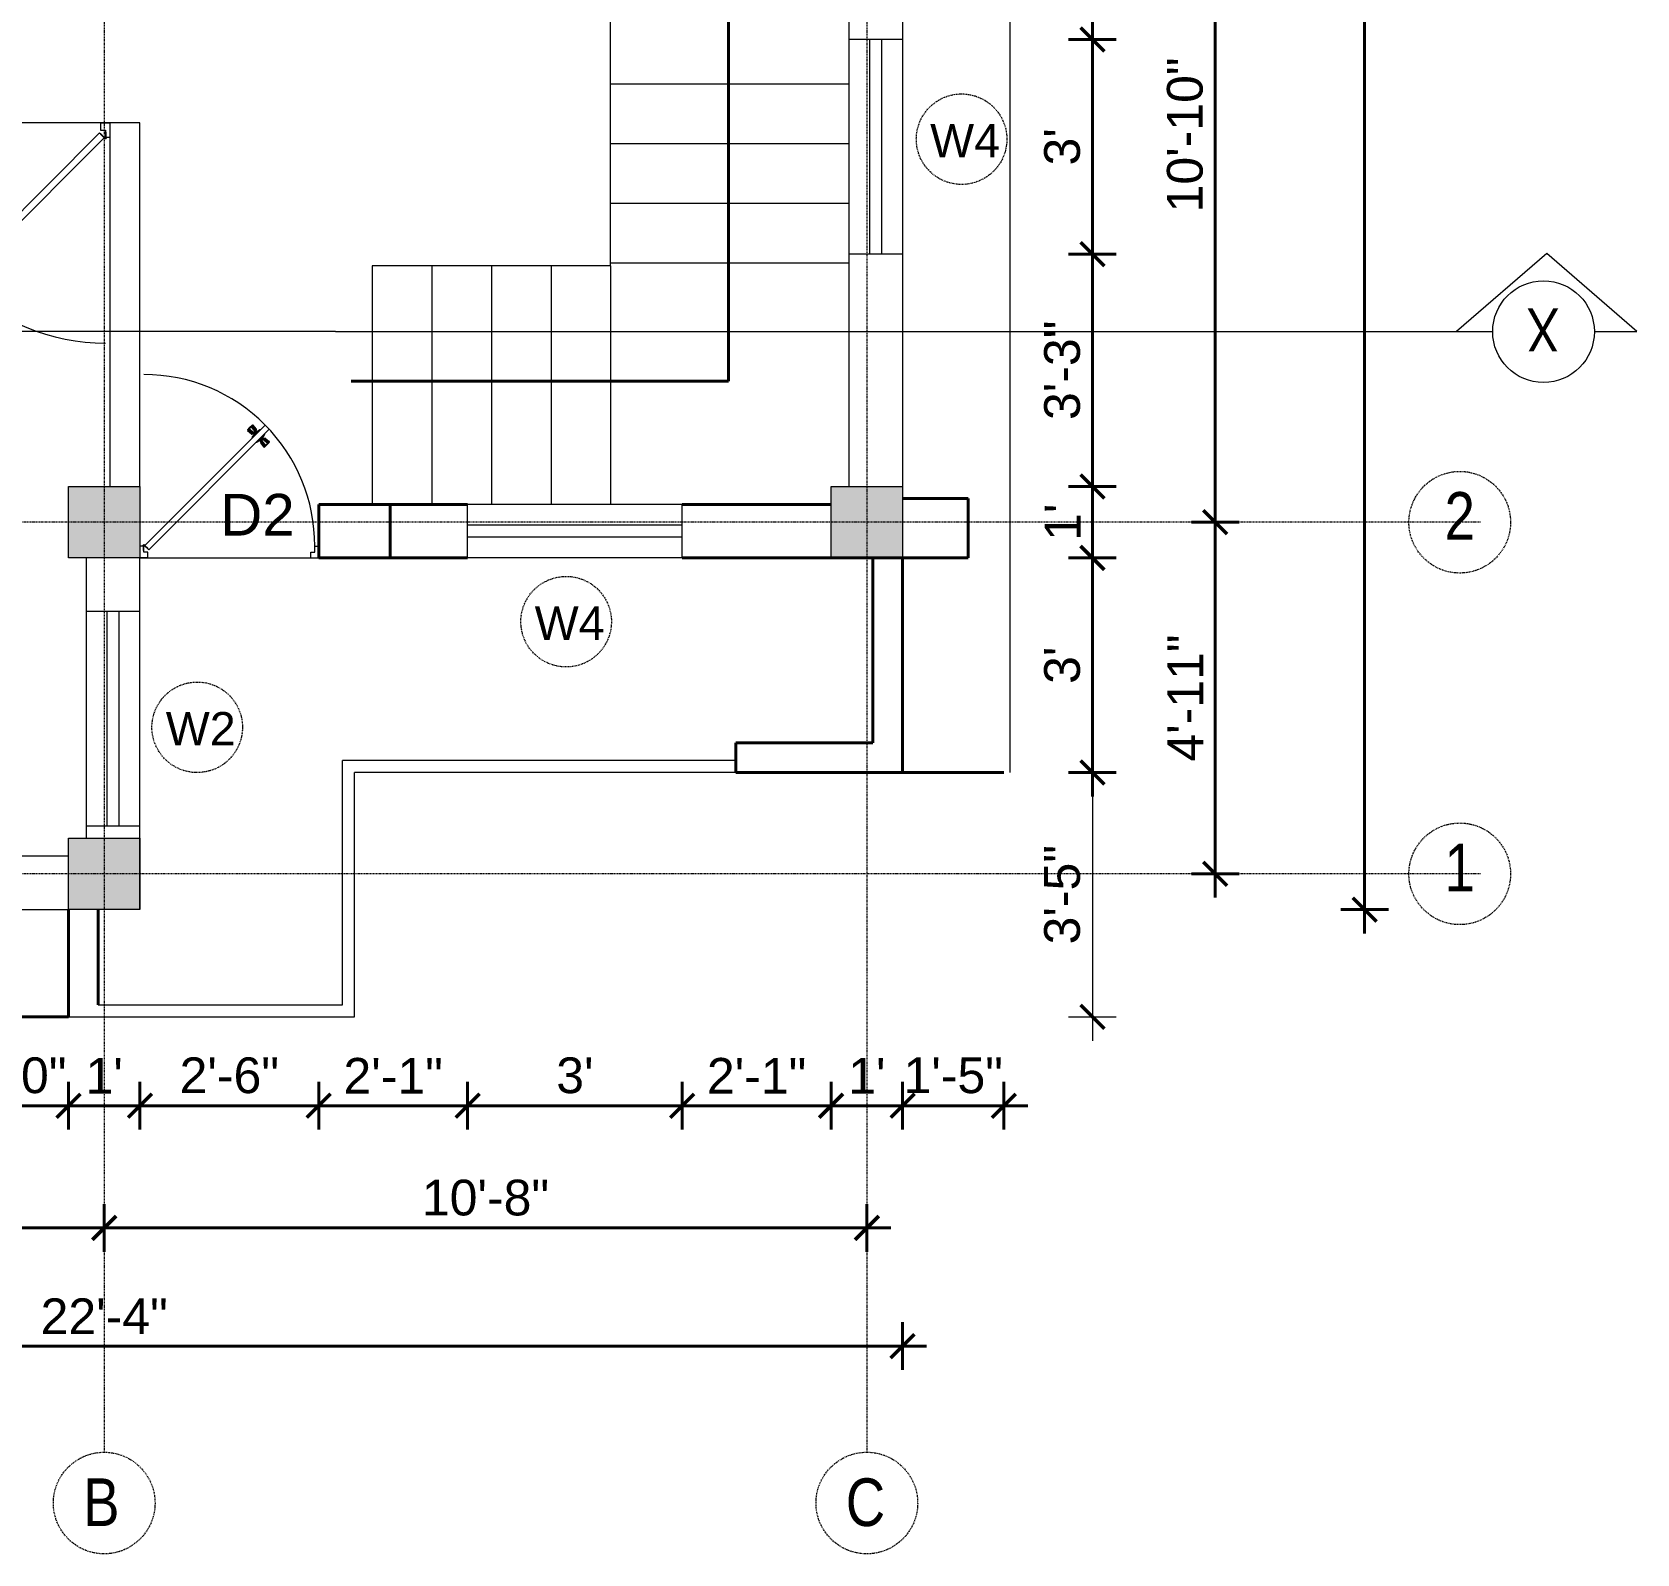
# Model space of a CAD drawing. Header units: inches. Extents: x 160056 to 168773, y -25300 to -22134.
# Drawn here: x 167280.8 to 167550.1, y -23704.1 to -23448.8 of the extents above; entities that cross this region are included whole.
import ezdxf

# ---------------------------------------------------------------- set-up
doc = ezdxf.new("R2010")
doc.units = ezdxf.units.IN
doc.header["$LTSCALE"] = 0.5
doc.header["$MEASUREMENT"] = 0
doc.header["$PDMODE"] = 66
doc.linetypes.add('CENTER', pattern=[2, 1.25, -0.25, 0.25, -0.25])
for name, color, linetype, lineweight in [('Annotate-Lite.w', 177, 'Continuous', 9), ('Annotations-Bold.w', 177, 'Continuous', 13), ('DOOR & WIN', 1, 'Continuous', 25), ('PUERTAS', 7, 'Continuous', 9), ('TEXT', 220, 'Continuous', 9), ('wall', 1, 'Continuous', 40)]:
    doc.layers.add(name, color=color, linetype=linetype, lineweight=lineweight)
doc.styles.add('ARAIL', font='ARIALN.TTF')
doc.styles.add('DIMTEXT', font='arial.ttf', dxfattribs={"height": 6})
doc.styles.add('gaurav', font='arial.ttf')
doc.styles.get("Standard").update_dxf_attribs({"font": 'arial.ttf'})
doc.dimstyles.new('1 by 96', dxfattribs={"dimtxt": 6, "dimasz": 4, "dimexe": 4, "dimexo": 4, "dimgap": 2, "dimtad": 1, "dimdec": 0, "dimzin": 0, "dimdsep": 46, "dimlunit": 4, "dimtxsty": 'Standard', "dimblk": 'ARCHTICK', "dimcen": 0, "dimdle": 4, "dimadec": 0, "dimazin": 0, "dimtfac": 1, "dimtdec": 0, "dimtix": 1, "dimtofl": 0, "dimtmove": 1, "dimatfit": 3, "dimldrblk": 'ARCHTICK', "dimfxl": 4, "dimfxlon": 1, "dimtolj": 1, "dimtzin": 0, "dimlwd": -1, "dimlwe": -1, "dimarcsym": 0})

# ---------------------------------------------------------------- blocks, each defined once
blk = doc.blocks.new('3ft')
at = {"layer": 'PUERTAS', "color": 6}
for p, q in [((1.01, 2.52), (25.23, 26.74)), ((26.05, 25.92), (1.77, 1.64)), ((26.05, 25.92), (25.23, 26.74)), ((0, 2.4), (0, 0)), ((0.72, 2.4), (0, 2.4)), ((1.6, 0), (0, 0)), ((0.72, 1.52), (0.72, 2.44)), ((0.8, 1.52), (0.72, 1.52)), ((0.8, 1.52), (0.8, 2.41)), ((0.8, 1.2), (0.8, 1.52)), ((1.6, 1.2), (0.8, 1.2)), ((1.57, 1.84), (0.94, 2.47)), ((1.63, 1.89), (0.97, 2.55)), ((1.63, 1.89), (1.57, 1.84)), ((1.77, 1.64), (1.57, 1.84)), ((1.6, 0), (1.6, 1.2)), ((34.4, 0), (34.4, 1.2)), ((34.4, 1.2), (35.2, 1.2)), ((34.4, 0), (36, 0)), ((35.2, 1.2), (35.2, 2.4)), ((35.2, 2.4), (36, 2.4)), ((36, 0), (36, 2.4))]:
    blk.add_line(p, q, dxfattribs=at)
at = {"layer": 'PUERTAS', "color": 8}
for p, q in [((22.57, 24.94), (21.65, 25.68)), ((22.63, 24.99), (21.69, 25.75)), ((22.74, 25.1), (21.84, 25.9)), ((22.13, 26.28), (21.98, 26.13)), ((22.88, 25.24), (22.01, 26.06)), ((22.13, 26.28), (22.27, 26.42)), ((22.29, 26.41), (22.27, 26.42)), ((23.16, 25.52), (22.34, 26.39)), ((23.3, 25.66), (22.5, 26.56)), ((23.41, 25.77), (22.65, 26.71)), ((22.69, 24.32), (23.02, 24.83)), ((23.46, 25.83), (22.72, 26.75)), ((22.95, 24.96), (22.84, 25.07)), ((22.98, 24.99), (22.86, 25.1)), ((23.03, 25.04), (22.91, 25.15)), ((22.91, 24.53), (23.1, 24.91)), ((23.11, 25.12), (22.99, 25.23)), ((23.13, 24.76), (23.18, 24.99)), ((23.28, 25.3), (23.17, 25.41)), ((23.36, 25.37), (23.25, 25.49)), ((23.31, 24.94), (23.28, 25.08)), ((23.41, 25.43), (23.3, 25.54)), ((23.46, 25.09), (23.32, 25.13)), ((23.44, 25.45), (23.33, 25.56)), ((23.64, 25.27), (23.41, 25.22)), ((23.87, 25.49), (23.49, 25.3)), ((24.08, 25.71), (23.57, 25.38)), ((24.58, 24.33), (24.52, 24.1)), ((24.8, 24.56), (24.61, 24.18)), ((25.02, 24.77), (24.68, 24.26)), ((23.63, 23.38), (24.14, 23.72)), ((23.84, 23.6), (24.22, 23.79)), ((24.07, 23.82), (24.3, 23.88)), ((24.25, 24), (24.39, 23.97)), ((24.25, 23.26), (24.99, 22.34)), ((24.27, 23.64), (24.38, 23.53)), ((24.3, 23.67), (24.41, 23.56)), ((24.3, 23.32), (25.06, 22.38)), ((24.35, 23.72), (24.46, 23.61)), ((24.4, 24.15), (24.43, 24.01)), ((24.41, 23.43), (25.2, 22.53)), ((24.43, 23.8), (24.54, 23.69)), ((24.55, 23.57), (25.37, 22.7)), ((24.6, 23.97), (24.72, 23.86)), ((24.68, 24.05), (24.79, 23.94)), ((24.73, 24.1), (24.85, 23.99)), ((24.76, 24.13), (24.87, 24.02)), ((24.83, 23.85), (25.7, 23.03)), ((24.97, 23.99), (25.87, 23.2)), ((25.08, 24.1), (26.02, 23.34)), ((25.14, 24.15), (26.06, 23.41)), ((25.58, 22.82), (25.43, 22.67)), ((25.58, 22.82), (25.73, 22.97)), ((25.72, 22.98), (25.73, 22.97)), ((0, 0), (36, 0))]:
    blk.add_line(p, q, dxfattribs=at)
at = {"layer": 'PUERTAS', "color": 1}
for p, q in [((21.67, 25.73), (22.17, 26.23)), ((22.49, 24.95), (21.67, 25.61)), ((21.7, 25.82), (22.14, 26.26)), ((21.73, 25.79), (21.7, 25.82)), ((22.58, 26.7), (22.14, 26.26)), ((22.67, 26.73), (22.17, 26.23)), ((22.61, 26.67), (22.58, 26.7)), ((22.6, 24.96), (23.02, 25.38)), ((22.61, 24.25), (22.92, 24.72)), ((22.7, 25.07), (22.71, 25.06)), ((23.45, 25.91), (22.79, 26.73)), ((22.82, 25.06), (23.08, 25.32)), ((22.94, 24.95), (22.83, 25.07)), ((22.92, 24.72), (22.92, 24.72)), ((22.93, 24.94), (23.19, 25.21)), ((22.93, 24.84), (22.93, 24.83)), ((23.44, 25.81), (23.02, 25.38)), ((23.34, 25.58), (23.08, 25.32)), ((23.46, 25.47), (23.19, 25.21)), ((23.33, 25.7), (23.34, 25.69)), ((23.45, 25.46), (23.33, 25.57)), ((23.57, 25.47), (23.57, 25.47)), ((24.15, 25.79), (23.68, 25.48)), ((23.68, 25.48), (23.68, 25.48)), ((24.27, 25.78), (24.26, 25.79)), ((24.79, 24.38), (24.78, 24.37)), ((24.78, 24.26), (24.78, 24.26)), ((25.1, 24.84), (24.79, 24.38)), ((25.09, 24.96), (25.1, 24.95)), ((22.62, 24.13), (22.61, 24.14)), ((23.44, 23.31), (23.45, 23.3)), ((23.56, 23.3), (24.03, 23.61)), ((24.03, 23.61), (24.03, 23.62)), ((24.14, 23.62), (24.14, 23.62)), ((24.25, 23.62), (24.51, 23.89)), ((24.26, 23.29), (24.69, 23.71)), ((24.26, 23.63), (24.37, 23.52)), ((24.26, 23.18), (24.92, 22.37)), ((24.37, 23.52), (24.63, 23.77)), ((24.37, 23.4), (24.37, 23.4)), ((24.78, 24.15), (24.51, 23.89)), ((24.89, 24.03), (24.63, 23.77)), ((25.11, 24.14), (24.69, 23.71)), ((24.77, 24.14), (24.88, 24.03)), ((25, 24.03), (25, 24.03)), ((25.04, 22.36), (25.54, 22.86)), ((25.1, 22.42), (25.13, 22.39)), ((25.13, 22.39), (25.57, 22.83)), ((25.22, 24.14), (26.03, 23.48)), ((26.04, 23.37), (25.54, 22.86)), ((26.01, 23.27), (25.57, 22.83)), ((25.98, 23.3), (26.01, 23.27))]:
    blk.add_line(p, q, dxfattribs=at)
at = {"layer": 'PUERTAS', "color": 2}
for p, q in [((21.99, 26.11), (21.98, 26.13)), ((25.42, 22.68), (25.43, 22.67))]:
    blk.add_line(p, q, dxfattribs=at)
at = {"layer": 'PUERTAS', "color": 6}
for radius in [0.155, 0.0752]:
    blk.add_circle((0.82, 2.56), radius, dxfattribs=at)
blk.add_arc((0.82, 2.56), 34.38, 359.7285, 90.0333, dxfattribs=at)
at = {"layer": 'PUERTAS', "color": 1}
for centre, start, end in [((22.54, 25.01), 231.0764, 315), ((22.67, 24.2), 135, 225), ((22.73, 26.68), 38.9236, 135), ((22.77, 25.12), 225, 315), ((22.99, 24.89), 135, 219.7428), ((22.87, 24.78), 315, 39.7428), ((23.28, 25.63), 315, 45), ((23.39, 25.86), 315, 38.9236), ((23.51, 25.41), 50.2572, 135), ((23.62, 25.53), 230.2572, 315), ((24.2, 25.73), 45, 135), ((24.84, 24.31), 135, 219.7428), ((24.72, 24.21), 315, 39.7428), ((25.04, 24.89), 315, 45), ((23.51, 23.36), 225, 315), ((24.09, 23.56), 50.2572, 135), ((24.2, 23.68), 230.2572, 315), ((24.32, 23.23), 135, 218.9236), ((24.42, 23.46), 135, 225), ((24.94, 23.98), 45, 135), ((24.98, 22.42), 218.9236, 315), ((25.17, 24.08), 51.0764, 135), ((25.98, 23.42), 315, 51.0764)]:
    blk.add_arc(centre, 0.08, start, end, dxfattribs=at)
blk = doc.blocks.new('*U213')
at = {"color": 3, "xscale": -1}
blk.add_blockref('3ft', (42, 0), dxfattribs=at)
blk = doc.blocks.new('2ft6in')
at = {"layer": 'PUERTAS', "color": 2}
for p, q in [((0.84, 2.1), (21.02, 22.28)), ((21.71, 21.6), (1.47, 1.37)), ((18.33, 21.76), (18.31, 21.77)), ((21.71, 21.6), (21.02, 22.28)), ((21.18, 18.9), (21.2, 18.89)), ((0, 2), (0, 0)), ((0.6, 2), (0, 2)), ((1.33, 0), (0, 0)), ((0.6, 1.26), (0.6, 2.04)), ((0.67, 1.26), (0.6, 1.26)), ((0.67, 1.26), (0.67, 2.01)), ((0.67, 1), (0.67, 1.26)), ((1.33, 1), (0.67, 1)), ((1.31, 1.53), (0.79, 2.06)), ((1.36, 1.58), (0.81, 2.12)), ((1.36, 1.58), (1.31, 1.53)), ((1.47, 1.37), (1.31, 1.53)), ((1.33, 0), (1.33, 1)), ((28.67, 0), (28.67, 1)), ((28.67, 1), (29.33, 1)), ((28.67, 0), (30, 0)), ((29.33, 1), (29.33, 2)), ((29.33, 2), (30, 2)), ((30, 0), (30, 2))]:
    blk.add_line(p, q, dxfattribs=at)
at = {"layer": 'PUERTAS', "color": 1}
for p, q in [((18.06, 21.44), (18.48, 21.86)), ((18.08, 21.51), (18.45, 21.88)), ((18.82, 22.25), (18.45, 21.88)), ((18.9, 22.28), (18.48, 21.86)), ((18.84, 22.23), (18.82, 22.25)), ((19.54, 21.59), (18.99, 22.27)), ((18.74, 20.79), (18.06, 21.34)), ((18.11, 21.49), (18.08, 21.51)), ((18.83, 20.8), (19.18, 21.15)), ((18.84, 20.21), (19.1, 20.6)), ((18.85, 20.11), (18.84, 20.12)), ((18.92, 20.89), (18.93, 20.88)), ((19.02, 20.88), (19.24, 21.1)), ((19.12, 20.8), (19.03, 20.89)), ((19.1, 20.7), (19.11, 20.69)), ((19.1, 20.6), (19.1, 20.6)), ((19.11, 20.79), (19.33, 21.01)), ((19.54, 21.5), (19.18, 21.15)), ((19.45, 21.31), (19.24, 21.1)), ((19.55, 21.22), (19.33, 21.01)), ((19.45, 21.41), (19.45, 21.41)), ((19.54, 21.22), (19.45, 21.31)), ((19.53, 19.43), (19.54, 19.42)), ((19.64, 21.23), (19.64, 21.23)), ((19.64, 19.42), (20.02, 19.67)), ((19.74, 21.24), (19.73, 21.23)), ((20.12, 21.49), (19.74, 21.24)), ((20.02, 19.67), (20.03, 19.68)), ((20.12, 19.68), (20.12, 19.68)), ((20.21, 19.69), (20.43, 19.9)), ((20.22, 21.48), (20.22, 21.49)), ((20.22, 19.41), (20.57, 19.76)), ((20.22, 19.69), (20.31, 19.6)), ((20.22, 19.32), (20.76, 18.64)), ((20.31, 19.6), (20.52, 19.81)), ((20.31, 19.5), (20.31, 19.5)), ((20.65, 20.12), (20.43, 19.9)), ((20.74, 20.03), (20.52, 19.81)), ((20.93, 20.11), (20.57, 19.76)), ((20.64, 20.11), (20.73, 20.02)), ((20.66, 20.31), (20.65, 20.31)), ((20.65, 20.21), (20.65, 20.22)), ((20.91, 20.7), (20.66, 20.31)), ((20.84, 20.02), (20.83, 20.03)), ((20.86, 18.63), (21.28, 19.05)), ((20.91, 20.8), (20.91, 20.79)), ((20.94, 18.66), (21.31, 19.03)), ((21.02, 20.12), (21.7, 19.57)), ((21.7, 19.47), (21.28, 19.05)), ((21.67, 19.4), (21.31, 19.03)), ((21.65, 19.42), (21.67, 19.4)), ((20.91, 18.68), (20.94, 18.66))]:
    blk.add_line(p, q, dxfattribs=at)
at = {"layer": 'PUERTAS', "color": 8}
for p, q in [((18.95, 20.92), (18.2, 21.58)), ((18.44, 21.9), (18.31, 21.77)), ((19.07, 21.03), (18.34, 21.72)), ((18.44, 21.9), (18.56, 22.02)), ((18.58, 22.01), (18.56, 22.02)), ((19.3, 21.26), (18.61, 22)), ((19.42, 21.38), (18.75, 22.14)), ((19.51, 21.48), (18.88, 22.26)), ((19.55, 21.53), (18.93, 22.3)), ((18.81, 20.78), (18.04, 21.4)), ((18.86, 20.83), (18.08, 21.46)), ((18.91, 20.27), (19.19, 20.69)), ((19.13, 20.8), (19.03, 20.9)), ((19.15, 20.82), (19.05, 20.92)), ((19.09, 20.44), (19.25, 20.76)), ((19.19, 20.87), (19.1, 20.96)), ((19.25, 20.93), (19.16, 21.02)), ((19.28, 20.63), (19.32, 20.83)), ((19.4, 21.08), (19.31, 21.17)), ((19.47, 21.15), (19.38, 21.24)), ((19.43, 20.78), (19.4, 20.9)), ((19.51, 21.19), (19.42, 21.28)), ((19.55, 20.91), (19.43, 20.94)), ((19.53, 21.21), (19.44, 21.3)), ((19.7, 21.06), (19.51, 21.01)), ((19.89, 21.24), (19.58, 21.08)), ((20.07, 21.42), (19.64, 21.15)), ((19.69, 19.49), (20.12, 19.76)), ((19.87, 19.67), (20.18, 19.83)), ((20.06, 19.85), (20.25, 19.9)), ((20.21, 20), (20.33, 19.97)), ((20.21, 19.38), (20.83, 18.61)), ((20.23, 19.7), (20.32, 19.61)), ((20.25, 19.72), (20.34, 19.63)), ((20.25, 19.43), (20.88, 18.65)), ((20.29, 19.76), (20.38, 19.67)), ((20.33, 20.13), (20.36, 20.01)), ((20.34, 19.53), (21, 18.77)), ((20.36, 19.83), (20.45, 19.74)), ((20.48, 20.28), (20.44, 20.08)), ((20.46, 19.64), (21.14, 18.91)), ((20.5, 19.98), (20.6, 19.89)), ((20.67, 20.47), (20.51, 20.15)), ((20.85, 20.64), (20.57, 20.22)), ((20.57, 20.04), (20.66, 19.95)), ((20.61, 20.09), (20.7, 19.99)), ((20.63, 20.11), (20.72, 20.01)), ((20.69, 19.87), (21.42, 19.19)), ((20.81, 19.99), (21.56, 19.33)), ((20.9, 20.08), (21.68, 19.45)), ((20.95, 20.13), (21.72, 19.51)), ((21.32, 19.01), (21.2, 18.89)), ((21.32, 19.01), (21.44, 19.14)), ((21.43, 19.15), (21.44, 19.14)), ((0, 0), (30, 0))]:
    blk.add_line(p, q, dxfattribs=at)
at = {"layer": 'PUERTAS', "color": 2}
for radius in [0.129, 0.0627]:
    blk.add_circle((0.68, 2.14), radius, dxfattribs=at)
at = {"layer": 'PUERTAS', "color": 8}
blk.add_arc((0.68, 2.14), 28.65, 359.7285, 90.0333, dxfattribs=at)
at = {"layer": 'PUERTAS', "color": 1}
for centre, start, end in [((18.94, 22.23), 38.9236, 135), ((19.49, 21.55), 315, 38.9236), ((18.78, 20.84), 231.0764, 315), ((18.89, 20.16), 135, 225), ((18.97, 20.93), 225, 315), ((19.16, 20.74), 135, 219.7428), ((19.06, 20.65), 315, 39.7428), ((19.4, 21.36), 315, 45), ((19.59, 19.47), 225, 315), ((19.6, 21.18), 50.2572, 135), ((19.68, 21.28), 230.2572, 315), ((20.07, 19.63), 50.2572, 135), ((20.17, 21.44), 45, 135), ((20.16, 19.73), 230.2572, 315), ((20.27, 19.36), 135, 218.9236), ((20.35, 19.55), 135, 225), ((20.7, 20.26), 135, 219.7428), ((20.6, 20.17), 315, 39.7428), ((20.78, 19.98), 45, 135), ((20.87, 20.75), 315, 45), ((20.98, 20.07), 51.0764, 135), ((21.65, 19.52), 315, 51.0764), ((20.82, 18.68), 218.9236, 315)]:
    blk.add_arc(centre, 0.0667, start, end, dxfattribs=at)
blk = doc.blocks.new('*U216')
at = {"color": 3}
blk.add_blockref('2ft6in', (0, 0), dxfattribs=at)
blk = doc.blocks.new('_ArchTick')
at = {"color": 0, "linetype": 'ByBlock', "const_width": 0.15}
blk.add_lwpolyline([(-0.5, -0.5), (0.5, 0.5)], dxfattribs=at)
blk = doc.blocks.new('*D1653')
at = {"layer": 'Defpoints', "color": 0, "transparency": 16777216}
for p in [(167426.87, -23525.02), (167426.87, -23537.02), (167458.74, -23537.02)]:
    blk.add_point(p, dxfattribs=at)
at = {"layer": 'wall', "color": 0, "transparency": 16777216}
for p, q in [((167458.74, -23521.02), (167458.74, -23541.02)), ((167454.74, -23525.02), (167462.74, -23525.02)), ((167454.74, -23537.02), (167462.74, -23537.02))]:
    blk.add_line(p, q, dxfattribs=at)
at = {"layer": 'wall', "color": 0, "transparency": 16777216, "xscale": 4, "yscale": 4, "zscale": 4}
for p, rotation in [((167458.74, -23525.02), 90), ((167458.74, -23537.02), 270)]:
    blk.add_blockref('_ArchTick', p, dxfattribs=dict(at, rotation=rotation))
at = {"layer": 'wall', "color": 0, "transparency": 16777216, "insert": (167453.73, -23531.02), "char_height": 6, "attachment_point": 5, "rotation": 90}
blk.add_mtext("\\A1;1'", dxfattribs=at)
blk = doc.blocks.new('*D1655')
at = {"layer": 'Defpoints', "color": 0, "transparency": 16777216}
for p in [(167426.87, -23401.02), (167426.87, -23531.02), (167479.34, -23531.02)]:
    blk.add_point(p, dxfattribs=at)
at = {"layer": 'wall', "color": 0, "transparency": 16777216}
for p, q in [((167479.34, -23397.02), (167479.34, -23535.02)), ((167475.34, -23401.02), (167483.34, -23401.02)), ((167475.34, -23531.02), (167483.34, -23531.02))]:
    blk.add_line(p, q, dxfattribs=at)
at = {"layer": 'wall', "color": 0, "transparency": 16777216, "xscale": 4, "yscale": 4, "zscale": 4}
for p, rotation in [((167479.34, -23401.02), 90), ((167479.34, -23531.02), 270)]:
    blk.add_blockref('_ArchTick', p, dxfattribs=dict(at, rotation=rotation))
at = {"layer": 'wall', "color": 0, "transparency": 16777216, "insert": (167474.27, -23466.02), "char_height": 6, "attachment_point": 5, "rotation": 90}
blk.add_mtext('\\A1;10\'-10"', dxfattribs=at)
blk = doc.blocks.new('*D1656')
at = {"layer": 'Defpoints', "color": 0, "transparency": 16777216}
for p in [(167426.87, -23531.02), (167298.87, -23590.02), (167479.34, -23590.02)]:
    blk.add_point(p, dxfattribs=at)
at = {"layer": 'wall', "color": 0, "transparency": 16777216}
for p, q in [((167479.34, -23527.02), (167479.34, -23594.02)), ((167475.34, -23531.02), (167483.34, -23531.02)), ((167475.34, -23590.02), (167483.34, -23590.02))]:
    blk.add_line(p, q, dxfattribs=at)
at = {"layer": 'wall', "color": 0, "transparency": 16777216, "xscale": 4, "yscale": 4, "zscale": 4}
for p, rotation in [((167479.34, -23531.02), 90), ((167479.34, -23590.02), 270)]:
    blk.add_blockref('_ArchTick', p, dxfattribs=dict(at, rotation=rotation))
at = {"layer": 'wall', "color": 0, "transparency": 16777216, "insert": (167474.32, -23560.52), "char_height": 6, "attachment_point": 5, "rotation": 90}
blk.add_mtext('\\A1;4\'-11"', dxfattribs=at)
blk = doc.blocks.new('*D1657')
at = {"layer": 'Defpoints', "color": 0, "transparency": 16777216}
for p in [(167298.87, -23249.02), (167504.42, -23249.02), (167298.87, -23596.02)]:
    blk.add_point(p, dxfattribs=at)
at = {"layer": 'wall', "color": 0, "transparency": 16777216}
for p, q in [((167504.42, -23600.02), (167504.42, -23245.02)), ((167500.42, -23249.02), (167508.42, -23249.02)), ((167500.42, -23596.02), (167508.42, -23596.02))]:
    blk.add_line(p, q, dxfattribs=at)
at = {"layer": 'wall', "color": 0, "transparency": 16777216, "xscale": 4, "yscale": 4, "zscale": 4}
for p, rotation in [((167504.42, -23249.02), 90), ((167504.42, -23596.02), 270)]:
    blk.add_blockref('_ArchTick', p, dxfattribs=dict(at, rotation=rotation))
at = {"layer": 'wall', "color": 0, "transparency": 16777216, "insert": (167499.36, -23422.52), "char_height": 6, "attachment_point": 5, "rotation": 90}
blk.add_mtext('\\A1;28\'-11"', dxfattribs=at)
blk = doc.blocks.new('*D1658')
at = {"layer": 'Defpoints', "color": 0, "transparency": 16777216}
for p in [(167164.87, -23596.02), (167292.87, -23596.02), (167292.87, -23649.45)]:
    blk.add_point(p, dxfattribs=at)
at = {"layer": 'wall', "color": 0, "transparency": 16777216}
for p, q in [((167164.87, -23645.45), (167164.87, -23653.45)), ((167292.87, -23645.45), (167292.87, -23653.45)), ((167160.87, -23649.45), (167296.87, -23649.45))]:
    blk.add_line(p, q, dxfattribs=at)
at = {"layer": 'wall', "color": 0, "transparency": 16777216, "xscale": 4, "yscale": 4, "zscale": 4, "rotation": 180}
blk.add_blockref('_ArchTick', (167164.87, -23649.45), dxfattribs=at)
at = {"layer": 'wall', "color": 0, "transparency": 16777216, "xscale": 4, "yscale": 4, "zscale": 4}
blk.add_blockref('_ArchTick', (167292.87, -23649.45), dxfattribs=at)
at = {"layer": 'wall', "color": 0, "transparency": 16777216, "insert": (167228.87, -23644.39), "char_height": 6, "attachment_point": 5}
blk.add_mtext('\\A1;10\'-8"', dxfattribs=at)
blk = doc.blocks.new('*D1659')
at = {"layer": 'Defpoints', "color": 0, "transparency": 16777216}
for p in [(167420.87, -23537.02), (167292.87, -23596.02), (167420.87, -23649.45)]:
    blk.add_point(p, dxfattribs=at)
at = {"layer": 'wall', "color": 0, "transparency": 16777216}
for p, q in [((167292.87, -23645.45), (167292.87, -23653.45)), ((167420.87, -23645.45), (167420.87, -23653.45)), ((167288.87, -23649.45), (167424.87, -23649.45))]:
    blk.add_line(p, q, dxfattribs=at)
at = {"layer": 'wall', "color": 0, "transparency": 16777216, "xscale": 4, "yscale": 4, "zscale": 4, "rotation": 180}
blk.add_blockref('_ArchTick', (167292.87, -23649.45), dxfattribs=at)
at = {"layer": 'wall', "color": 0, "transparency": 16777216, "xscale": 4, "yscale": 4, "zscale": 4}
blk.add_blockref('_ArchTick', (167420.87, -23649.45), dxfattribs=at)
at = {"layer": 'wall', "color": 0, "transparency": 16777216, "insert": (167356.87, -23644.39), "char_height": 6, "attachment_point": 5}
blk.add_mtext('\\A1;10\'-8"', dxfattribs=at)
blk = doc.blocks.new('*D1660')
at = {"layer": 'Defpoints', "color": 0, "transparency": 16777216}
for p in [(167426.87, -23537.02), (167158.87, -23596.02), (167426.87, -23669.28)]:
    blk.add_point(p, dxfattribs=at)
at = {"layer": 'wall', "color": 0, "transparency": 16777216}
for p, q in [((167158.87, -23665.28), (167158.87, -23673.28)), ((167426.87, -23665.28), (167426.87, -23673.28)), ((167154.87, -23669.28), (167430.87, -23669.28))]:
    blk.add_line(p, q, dxfattribs=at)
at = {"layer": 'wall', "color": 0, "transparency": 16777216, "xscale": 4, "yscale": 4, "zscale": 4, "rotation": 180}
blk.add_blockref('_ArchTick', (167158.87, -23669.28), dxfattribs=at)
at = {"layer": 'wall', "color": 0, "transparency": 16777216, "xscale": 4, "yscale": 4, "zscale": 4}
blk.add_blockref('_ArchTick', (167426.87, -23669.28), dxfattribs=at)
at = {"layer": 'wall', "color": 0, "transparency": 16777216, "insert": (167292.87, -23664.27), "char_height": 6, "attachment_point": 5}
blk.add_mtext('\\A1;22\'-4"', dxfattribs=at)
blk = doc.blocks.new('*D1747')
at = {"layer": 'Defpoints', "color": 0, "transparency": 16777216}
for p in [(167426.87, -23537.02), (167443.87, -23573.02), (167458.74, -23573.02)]:
    blk.add_point(p, dxfattribs=at)
at = {"layer": 'wall', "color": 0, "transparency": 16777216}
for p, q in [((167458.74, -23533.02), (167458.74, -23577.02)), ((167454.74, -23537.02), (167462.74, -23537.02)), ((167454.74, -23573.02), (167462.74, -23573.02))]:
    blk.add_line(p, q, dxfattribs=at)
at = {"layer": 'wall', "color": 0, "transparency": 16777216, "xscale": 4, "yscale": 4, "zscale": 4}
for p, rotation in [((167458.74, -23537.02), 90), ((167458.74, -23573.02), 270)]:
    blk.add_blockref('_ArchTick', p, dxfattribs=dict(at, rotation=rotation))
at = {"layer": 'wall', "color": 0, "transparency": 16777216, "insert": (167453.67, -23555.02), "char_height": 6, "attachment_point": 5, "rotation": 90}
blk.add_mtext("\\A1;3'", dxfattribs=at)
blk = doc.blocks.new('*D1748')
at = {"layer": 'Annotate-Lite.w', "color": 0, "transparency": 16777216}
for p, q in [((167458.74, -23569.02), (167458.74, -23618.02)), ((167454.74, -23573.02), (167462.74, -23573.02)), ((167454.74, -23614.02), (167462.74, -23614.02))]:
    blk.add_line(p, q, dxfattribs=at)
at = {"layer": 'Defpoints', "color": 0, "transparency": 16777216}
for p in [(167443.87, -23573.02), (167334.87, -23614.02), (167458.74, -23614.02)]:
    blk.add_point(p, dxfattribs=at)
at = {"layer": 'Annotate-Lite.w', "color": 0, "transparency": 16777216, "xscale": 4, "yscale": 4, "zscale": 4}
for p, rotation in [((167458.74, -23573.02), 90), ((167458.74, -23614.02), 270)]:
    blk.add_blockref('_ArchTick', p, dxfattribs=dict(at, rotation=rotation))
at = {"layer": 'Annotate-Lite.w', "color": 0, "transparency": 16777216, "insert": (167453.67, -23593.52), "char_height": 6, "attachment_point": 5, "rotation": 90}
blk.add_mtext('\\A1;3\'-5"', dxfattribs=at)
blk = doc.blocks.new('*D1749')
at = {"layer": 'Defpoints', "color": 0, "transparency": 16777216}
for p in [(167426.87, -23573.02), (167443.87, -23573.02), (167443.87, -23628.94)]:
    blk.add_point(p, dxfattribs=at)
at = {"layer": 'wall', "color": 0, "transparency": 16777216}
for p, q in [((167426.87, -23624.94), (167426.87, -23632.94)), ((167443.87, -23624.94), (167443.87, -23632.94)), ((167422.87, -23628.94), (167447.87, -23628.94))]:
    blk.add_line(p, q, dxfattribs=at)
at = {"layer": 'wall', "color": 0, "transparency": 16777216, "xscale": 4, "yscale": 4, "zscale": 4, "rotation": 180}
blk.add_blockref('_ArchTick', (167426.87, -23628.94), dxfattribs=at)
at = {"layer": 'wall', "color": 0, "transparency": 16777216, "xscale": 4, "yscale": 4, "zscale": 4}
blk.add_blockref('_ArchTick', (167443.87, -23628.94), dxfattribs=at)
at = {"layer": 'wall', "color": 0, "transparency": 16777216, "insert": (167435.37, -23623.87), "char_height": 6, "attachment_point": 5}
blk.add_mtext('\\A1;1\'-5"', dxfattribs=at)
blk = doc.blocks.new('*D1832')
at = {"layer": 'Defpoints', "color": 0, "transparency": 16777216}
for p in [(167426.87, -23486.02), (167458.74, -23486.02), (167426.87, -23525.02)]:
    blk.add_point(p, dxfattribs=at)
at = {"layer": 'wall', "color": 0, "transparency": 16777216}
for p, q in [((167458.74, -23529.02), (167458.74, -23482.02)), ((167454.74, -23486.02), (167462.74, -23486.02)), ((167454.74, -23525.02), (167462.74, -23525.02))]:
    blk.add_line(p, q, dxfattribs=at)
at = {"layer": 'wall', "color": 0, "transparency": 16777216, "xscale": 4, "yscale": 4, "zscale": 4}
for p, rotation in [((167458.74, -23486.02), 90), ((167458.74, -23525.02), 270)]:
    blk.add_blockref('_ArchTick', p, dxfattribs=dict(at, rotation=rotation))
at = {"layer": 'wall', "color": 0, "transparency": 16777216, "insert": (167453.67, -23505.52), "char_height": 6, "attachment_point": 5, "rotation": 90}
blk.add_mtext('\\A1;3\'-3"', dxfattribs=at)
blk = doc.blocks.new('*D1833')
at = {"layer": 'Defpoints', "color": 0, "transparency": 16777216}
for p in [(167426.87, -23450.02), (167458.74, -23450.02), (167426.87, -23486.02)]:
    blk.add_point(p, dxfattribs=at)
at = {"layer": 'wall', "color": 0, "transparency": 16777216}
for p, q in [((167458.74, -23490.02), (167458.74, -23446.02)), ((167454.74, -23450.02), (167462.74, -23450.02)), ((167454.74, -23486.02), (167462.74, -23486.02))]:
    blk.add_line(p, q, dxfattribs=at)
at = {"layer": 'wall', "color": 0, "transparency": 16777216, "xscale": 4, "yscale": 4, "zscale": 4}
for p, rotation in [((167458.74, -23450.02), 90), ((167458.74, -23486.02), 270)]:
    blk.add_blockref('_ArchTick', p, dxfattribs=dict(at, rotation=rotation))
at = {"layer": 'wall', "color": 0, "transparency": 16777216, "insert": (167453.67, -23468.02), "char_height": 6, "attachment_point": 5, "rotation": 90}
blk.add_mtext("\\A1;3'", dxfattribs=at)
blk = doc.blocks.new('*D1834')
at = {"layer": 'Defpoints', "color": 0, "transparency": 16777216}
for p in [(167426.87, -23407.02), (167458.74, -23407.02), (167426.87, -23450.02)]:
    blk.add_point(p, dxfattribs=at)
at = {"layer": 'wall', "color": 0, "transparency": 16777216}
for p, q in [((167458.74, -23454.02), (167458.74, -23403.02)), ((167454.74, -23407.02), (167462.74, -23407.02)), ((167454.74, -23450.02), (167462.74, -23450.02))]:
    blk.add_line(p, q, dxfattribs=at)
at = {"layer": 'wall', "color": 0, "transparency": 16777216, "xscale": 4, "yscale": 4, "zscale": 4}
for p, rotation in [((167458.74, -23407.02), 90), ((167458.74, -23450.02), 270)]:
    blk.add_blockref('_ArchTick', p, dxfattribs=dict(at, rotation=rotation))
at = {"layer": 'wall', "color": 0, "transparency": 16777216, "insert": (167453.67, -23428.52), "char_height": 6, "attachment_point": 5, "rotation": 90}
blk.add_mtext('\\A1;3\'-7"', dxfattribs=at)
blk = doc.blocks.new('*D1835')
at = {"layer": 'Defpoints', "color": 0, "transparency": 16777216}
for p in [(167414.87, -23537.02), (167426.87, -23573.02), (167414.87, -23628.94)]:
    blk.add_point(p, dxfattribs=at)
at = {"layer": 'wall', "color": 0, "transparency": 16777216}
for p, q in [((167414.87, -23624.94), (167414.87, -23632.94)), ((167426.87, -23624.94), (167426.87, -23632.94)), ((167430.87, -23628.94), (167410.87, -23628.94))]:
    blk.add_line(p, q, dxfattribs=at)
at = {"layer": 'wall', "color": 0, "transparency": 16777216, "xscale": 4, "yscale": 4, "zscale": 4, "rotation": 180}
blk.add_blockref('_ArchTick', (167414.87, -23628.94), dxfattribs=at)
at = {"layer": 'wall', "color": 0, "transparency": 16777216, "xscale": 4, "yscale": 4, "zscale": 4}
blk.add_blockref('_ArchTick', (167426.87, -23628.94), dxfattribs=at)
at = {"layer": 'wall', "color": 0, "transparency": 16777216, "insert": (167420.87, -23623.92), "char_height": 6, "attachment_point": 5}
blk.add_mtext("\\A1;1'", dxfattribs=at)
blk = doc.blocks.new('*D1836')
at = {"layer": 'Defpoints', "color": 0, "transparency": 16777216}
for p in [(167389.87, -23537.02), (167414.87, -23537.02), (167389.87, -23628.94)]:
    blk.add_point(p, dxfattribs=at)
at = {"layer": 'wall', "color": 0, "transparency": 16777216}
for p, q in [((167389.87, -23624.94), (167389.87, -23632.94)), ((167414.87, -23624.94), (167414.87, -23632.94)), ((167418.87, -23628.94), (167385.87, -23628.94))]:
    blk.add_line(p, q, dxfattribs=at)
at = {"layer": 'wall', "color": 0, "transparency": 16777216, "xscale": 4, "yscale": 4, "zscale": 4, "rotation": 180}
blk.add_blockref('_ArchTick', (167389.87, -23628.94), dxfattribs=at)
at = {"layer": 'wall', "color": 0, "transparency": 16777216, "xscale": 4, "yscale": 4, "zscale": 4}
blk.add_blockref('_ArchTick', (167414.87, -23628.94), dxfattribs=at)
at = {"layer": 'wall', "color": 0, "transparency": 16777216, "insert": (167402.37, -23623.92), "char_height": 6, "attachment_point": 5}
blk.add_mtext('\\A1;2\'-1"', dxfattribs=at)
blk = doc.blocks.new('*D1837')
at = {"layer": 'Defpoints', "color": 0, "transparency": 16777216}
for p in [(167353.87, -23537.02), (167389.87, -23537.02), (167353.87, -23628.94)]:
    blk.add_point(p, dxfattribs=at)
at = {"layer": 'wall', "color": 0, "transparency": 16777216}
for p, q in [((167353.87, -23624.94), (167353.87, -23632.94)), ((167389.87, -23624.94), (167389.87, -23632.94)), ((167393.87, -23628.94), (167349.87, -23628.94))]:
    blk.add_line(p, q, dxfattribs=at)
at = {"layer": 'wall', "color": 0, "transparency": 16777216, "xscale": 4, "yscale": 4, "zscale": 4, "rotation": 180}
blk.add_blockref('_ArchTick', (167353.87, -23628.94), dxfattribs=at)
at = {"layer": 'wall', "color": 0, "transparency": 16777216, "xscale": 4, "yscale": 4, "zscale": 4}
blk.add_blockref('_ArchTick', (167389.87, -23628.94), dxfattribs=at)
at = {"layer": 'wall', "color": 0, "transparency": 16777216, "insert": (167371.87, -23623.87), "char_height": 6, "attachment_point": 5}
blk.add_mtext("\\A1;3'", dxfattribs=at)
blk = doc.blocks.new('*D1838')
at = {"layer": 'Defpoints', "color": 0, "transparency": 16777216}
for p in [(167328.87, -23537.02), (167353.87, -23537.02), (167328.87, -23628.94)]:
    blk.add_point(p, dxfattribs=at)
at = {"layer": 'wall', "color": 0, "transparency": 16777216}
for p, q in [((167328.87, -23624.94), (167328.87, -23632.94)), ((167353.87, -23624.94), (167353.87, -23632.94)), ((167357.87, -23628.94), (167324.87, -23628.94))]:
    blk.add_line(p, q, dxfattribs=at)
at = {"layer": 'wall', "color": 0, "transparency": 16777216, "xscale": 4, "yscale": 4, "zscale": 4, "rotation": 180}
blk.add_blockref('_ArchTick', (167328.87, -23628.94), dxfattribs=at)
at = {"layer": 'wall', "color": 0, "transparency": 16777216, "xscale": 4, "yscale": 4, "zscale": 4}
blk.add_blockref('_ArchTick', (167353.87, -23628.94), dxfattribs=at)
at = {"layer": 'wall', "color": 0, "transparency": 16777216, "insert": (167341.37, -23623.92), "char_height": 6, "attachment_point": 5}
blk.add_mtext('\\A1;2\'-1"', dxfattribs=at)
blk = doc.blocks.new('*D1839')
at = {"layer": 'Defpoints', "color": 0, "transparency": 16777216}
for p in [(167328.87, -23537.02), (167298.87, -23596.02), (167298.87, -23628.94)]:
    blk.add_point(p, dxfattribs=at)
at = {"layer": 'wall', "color": 0, "transparency": 16777216}
for p, q in [((167298.87, -23624.94), (167298.87, -23632.94)), ((167328.87, -23624.94), (167328.87, -23632.94)), ((167332.87, -23628.94), (167294.87, -23628.94))]:
    blk.add_line(p, q, dxfattribs=at)
at = {"layer": 'wall', "color": 0, "transparency": 16777216, "xscale": 4, "yscale": 4, "zscale": 4, "rotation": 180}
blk.add_blockref('_ArchTick', (167298.87, -23628.94), dxfattribs=at)
at = {"layer": 'wall', "color": 0, "transparency": 16777216, "xscale": 4, "yscale": 4, "zscale": 4}
blk.add_blockref('_ArchTick', (167328.87, -23628.94), dxfattribs=at)
at = {"layer": 'wall', "color": 0, "transparency": 16777216, "insert": (167313.87, -23623.87), "char_height": 6, "attachment_point": 5}
blk.add_mtext('\\A1;2\'-6"', dxfattribs=at)
blk = doc.blocks.new('*D1840')
at = {"layer": 'Defpoints', "color": 0, "transparency": 16777216}
for p in [(167286.87, -23596.02), (167298.87, -23596.02), (167286.87, -23628.94)]:
    blk.add_point(p, dxfattribs=at)
at = {"layer": 'wall', "color": 0, "transparency": 16777216}
for p, q in [((167286.87, -23624.94), (167286.87, -23632.94)), ((167298.87, -23624.94), (167298.87, -23632.94)), ((167302.87, -23628.94), (167282.87, -23628.94))]:
    blk.add_line(p, q, dxfattribs=at)
at = {"layer": 'wall', "color": 0, "transparency": 16777216, "xscale": 4, "yscale": 4, "zscale": 4, "rotation": 180}
blk.add_blockref('_ArchTick', (167286.87, -23628.94), dxfattribs=at)
at = {"layer": 'wall', "color": 0, "transparency": 16777216, "xscale": 4, "yscale": 4, "zscale": 4}
blk.add_blockref('_ArchTick', (167298.87, -23628.94), dxfattribs=at)
at = {"layer": 'wall', "color": 0, "transparency": 16777216, "insert": (167292.87, -23623.92), "char_height": 6, "attachment_point": 5}
blk.add_mtext("\\A1;1'", dxfattribs=at)
blk = doc.blocks.new('*D1841')
at = {"layer": 'Defpoints', "color": 0, "transparency": 16777216}
for p in [(167264.87, -23596.02), (167286.87, -23596.02), (167264.87, -23628.94)]:
    blk.add_point(p, dxfattribs=at)
at = {"layer": 'wall', "color": 0, "transparency": 16777216}
for p, q in [((167264.87, -23624.94), (167264.87, -23632.94)), ((167286.87, -23624.94), (167286.87, -23632.94)), ((167290.87, -23628.94), (167260.87, -23628.94))]:
    blk.add_line(p, q, dxfattribs=at)
at = {"layer": 'wall', "color": 0, "transparency": 16777216, "xscale": 4, "yscale": 4, "zscale": 4, "rotation": 180}
blk.add_blockref('_ArchTick', (167264.87, -23628.94), dxfattribs=at)
at = {"layer": 'wall', "color": 0, "transparency": 16777216, "xscale": 4, "yscale": 4, "zscale": 4}
blk.add_blockref('_ArchTick', (167286.87, -23628.94), dxfattribs=at)
at = {"layer": 'wall', "color": 0, "transparency": 16777216, "insert": (167275.87, -23623.87), "char_height": 6, "attachment_point": 5}
blk.add_mtext('\\A1;1\'-10"', dxfattribs=at)

msp = doc.modelspace()

# ---------------------------------------------------------------- hatches: boundary and pattern name
at = {"layer": 'wall'}
for points in [[(167298.87, -23525.02), (167286.87, -23525.02), (167286.87, -23537.02), (167298.87, -23537.02)], [(167426.87, -23525.02), (167414.87, -23525.02), (167414.87, -23537.02), (167426.87, -23537.02)], [(167298.87, -23584.02), (167286.87, -23584.02), (167286.87, -23596.02), (167298.87, -23596.02)]]:
    msp.add_hatch(color=256, dxfattribs=at).paths.add_polyline_path(points)

# ---------------------------------------------------------------- linework, layer by layer
at = {"layer": 'Annotate-Lite.w', "color": 1}
for p, q in [((167417.87, -23407.02), (167417.87, -23450.02)), ((167426.87, -23407.02), (167426.87, -23450.02)), ((167417.87, -23486.02), (167417.87, -23525.02)), ((167426.87, -23486.02), (167426.87, -23527.02)), ((167289.87, -23584.02), (167289.87, -23537.02)), ((167298.87, -23546.02), (167298.87, -23537.02)), ((167332.87, -23612.02), (167332.87, -23571.02)), ((167398.87, -23571.02), (167332.87, -23571.02)), ((167334.87, -23614.02), (167334.87, -23573.02)), ((167426.87, -23573.02), (167334.87, -23573.02)), ((167264.87, -23587.02), (167286.87, -23587.02)), ((167264.87, -23596.02), (167286.87, -23596.02)), ((167291.87, -23612.02), (167332.87, -23612.02)), ((167286.87, -23614.02), (167334.87, -23614.02))]:
    msp.add_line(p, q, dxfattribs=at)
at = {"layer": 'Annotate-Lite.w'}
for p, q in [((167444.87, -23407.02), (167444.87, -23573.02)), ((167377.87, -23488.02), (167377.87, -23447.02)), ((167417.87, -23457.52), (167377.87, -23457.52)), ((167293.87, -23525.02), (167293.87, -23464.02)), ((167298.87, -23464.02), (167293.87, -23464.02)), ((167298.87, -23525.02), (167298.87, -23464.02)), ((167417.87, -23467.52), (167377.87, -23467.52)), ((167417.87, -23477.52), (167377.87, -23477.52)), ((167337.87, -23488.02), (167337.87, -23528.02)), ((167377.87, -23488.02), (167337.87, -23488.02)), ((167347.87, -23488.02), (167347.87, -23528.02)), ((167357.87, -23488.02), (167357.87, -23528.02)), ((167367.87, -23488.02), (167367.87, -23528.02)), ((167417.87, -23487.52), (167377.87, -23487.52)), ((167377.87, -23488.02), (167377.87, -23528.02)), ((167340.87, -23528.02), (167337.87, -23528.02)), ((167298.87, -23596.02), (167298.87, -23582.02))]:
    msp.add_line(p, q, dxfattribs=at)
at = {"layer": 'Annotate-Lite.w', "color": 3}
for p, q in [((167426.87, -23450.02), (167417.87, -23450.02)), ((167417.87, -23450.02), (167417.87, -23486.02)), ((167421.37, -23486.02), (167421.37, -23450.02)), ((167423.37, -23486.02), (167423.37, -23450.02)), ((167426.87, -23450.02), (167426.87, -23486.02)), ((167426.87, -23486.02), (167417.87, -23486.02)), ((167353.87, -23537.02), (167353.87, -23528.02)), ((167389.87, -23528.02), (167353.87, -23528.02)), ((167389.87, -23537.02), (167389.87, -23528.02)), ((167389.87, -23531.52), (167353.87, -23531.52)), ((167389.87, -23533.52), (167353.87, -23533.52)), ((167389.87, -23537.02), (167353.87, -23537.02)), ((167298.87, -23546.02), (167289.87, -23546.02)), ((167293.37, -23582.02), (167293.37, -23546.02)), ((167295.37, -23582.02), (167295.37, -23546.02)), ((167298.87, -23582.02), (167298.87, -23546.02)), ((167298.87, -23582.02), (167289.87, -23582.02))]:
    msp.add_line(p, q, dxfattribs=at)
at = {"layer": 'Annotate-Lite.w'}
for points in [[(167286.87, -23525.02), (167298.87, -23525.02), (167298.87, -23537.02), (167286.87, -23537.02)], [(167414.87, -23525.02), (167426.87, -23525.02), (167426.87, -23537.02), (167414.87, -23537.02)], [(167286.87, -23584.02), (167298.87, -23584.02), (167298.87, -23596.02), (167286.87, -23596.02)]]:
    msp.add_lwpolyline(points, close=True, dxfattribs=at)
at = {"layer": 'Annotations-Bold.w', "color": 0, "linetype": 'CENTER', "ltscale": 0.3}
for p, q in [((167292.87, -23184.84), (167292.87, -23687.08)), ((167420.87, -23184.84), (167420.87, -23687.08)), ((167523.87, -23531.02), (167059.44, -23531.02)), ((167523.87, -23590.02), (167059.44, -23590.02))]:
    msp.add_line(p, q, dxfattribs=at)
for centre, radius in [((167436.77, -23466.74), 7.6), ((167520.38, -23531.02), 8.53), ((167370.4, -23547.71), 7.6), ((167308.48, -23565.43), 7.6), ((167520.38, -23590.02), 8.53), ((167292.87, -23695.61), 8.53), ((167420.87, -23695.61), 8.53)]:
    msp.add_circle(centre, radius, dxfattribs=at)
at = {"layer": 'TEXT'}
for points in [[(167542.97, -23499.04), (167550.11, -23499.04), (167534.97, -23485.95), (167519.83, -23499.04)], [(167331.68, -23499.04), (167062.38, -23499.04)], [(167331.68, -23499.04), (167525.9, -23499.04)]]:
    msp.add_lwpolyline(points, dxfattribs=at)
msp.add_circle((167534.44, -23499.04), 8.53, dxfattribs=at)
at = {"layer": 'wall'}
for p, q in [((167397.67, -23428.49), (167397.67, -23507.36)), ((167334.3, -23507.36), (167397.67, -23507.36)), ((167426.87, -23527.02), (167437.87, -23527.02)), ((167437.87, -23527.02), (167437.87, -23537.02)), ((167328.87, -23537.02), (167328.87, -23528.02)), ((167328.87, -23528.02), (167340.87, -23528.02)), ((167353.87, -23528.02), (167340.87, -23528.02)), ((167340.87, -23537.02), (167340.87, -23528.02)), ((167414.87, -23528.02), (167389.87, -23528.02)), ((167353.87, -23537.02), (167328.87, -23537.02)), ((167389.87, -23537.02), (167414.87, -23537.02)), ((167437.87, -23537.02), (167389.87, -23537.02)), ((167421.87, -23537.02), (167421.87, -23568.02)), ((167426.87, -23537.02), (167426.87, -23573.02)), ((167421.87, -23568.02), (167398.87, -23568.02)), ((167398.87, -23573.02), (167398.87, -23568.02)), ((167426.87, -23573.02), (167398.87, -23573.02)), ((167426.87, -23573.02), (167443.87, -23573.02)), ((167286.87, -23596.02), (167286.87, -23614.02)), ((167291.87, -23596.02), (167291.87, -23612.02)), ((167140.87, -23614.02), (167286.87, -23614.02))]:
    msp.add_line(p, q, dxfattribs=at)

# ---------------------------------------------------------------- block references
at = {"layer": 'DOOR & WIN', "xscale": -1, "rotation": 180}
msp.add_blockref('*U213', (167251.87, -23464.02), dxfattribs=at)
at = {"layer": 'DOOR & WIN'}
msp.add_blockref('*U216', (167298.87, -23537.02), dxfattribs=at)

# ---------------------------------------------------------------- texts
at = {"layer": 'Annotations-Bold.w', "color": 0, "linetype": 'CENTER', "ltscale": 0.3, "attachment_point": 1}
for s, width, insert, char_height, style in [('W4', 8, (167431.49, -23464.19), 5.6, 'gaurav'), ('2', 6.5393, (167517.83, -23525.97), 8, 'ARAIL'), ('W4', 8, (167365.12, -23545.16), 5.6, 'gaurav'), ('W2', 8, (167303.2, -23562.87), 5.6, 'gaurav'), ('1', 6.5393, (167517.83, -23584.97), 8, 'ARAIL'), ('B', 6.5393, (167289.33, -23691.47), 8, 'ARAIL'), ('C', 6.5393, (167417.33, -23691.47), 8, 'ARAIL')]:
    msp.add_mtext_dynamic_manual_height_columns(s, width=width, gutter_width=100, heights=[0], dxfattribs=dict(at, insert=insert, char_height=char_height, style=style))
at = {"layer": 'TEXT', "style": 'DIMTEXT'}
msp.add_text('D2', height=7, dxfattribs=at).set_placement((167312.34, -23533.26))
at = {"layer": 'TEXT', "insert": (167531.6, -23495.14), "char_height": 7.2, "attachment_point": 9, "rotation": 180, "style": 'ARAIL'}
msp.add_mtext_dynamic_manual_height_columns('X', width=125.4648, gutter_width=90, heights=[0], dxfattribs=at)

# ---------------------------------------------------------------- dimensions: what is measured, and where the dimension line sits
at = {"layer": 'Annotate-Lite.w', "color": 1}
dim = msp.add_linear_dim(base=(167458.74, -23614.02), p1=(167443.87, -23573.02), p2=(167334.87, -23614.02), angle=90, dimstyle='1 by 96', dxfattribs=at)
dim.commit()
dim.dimension.update_dxf_attribs({"geometry": '*D1748', "text_midpoint": (167453.67, -23593.52)})
at = {"layer": 'wall'}
for base, p1, p2, picture, middle in [((167504.42, -23249.02), (167298.87, -23596.02), (167298.87, -23249.02), '*D1657', (167499.36, -23422.52)), ((167479.34, -23531.02), (167426.87, -23401.02), (167426.87, -23531.02), '*D1655', (167474.27, -23466.02)), ((167458.74, -23407.02), (167426.87, -23450.02), (167426.87, -23407.02), '*D1834', (167453.67, -23428.52)), ((167458.74, -23450.02), (167426.87, -23486.02), (167426.87, -23450.02), '*D1833', (167453.67, -23468.02)), ((167458.74, -23486.02), (167426.87, -23525.02), (167426.87, -23486.02), '*D1832', (167453.67, -23505.52)), ((167458.74, -23537.02), (167426.87, -23525.02), (167426.87, -23537.02), '*D1653', (167453.73, -23531.02)), ((167479.34, -23590.02), (167426.87, -23531.02), (167298.87, -23590.02), '*D1656', (167474.32, -23560.52)), ((167458.74, -23573.02), (167426.87, -23537.02), (167443.87, -23573.02), '*D1747', (167453.67, -23555.02))]:
    dim = msp.add_linear_dim(base=base, p1=p1, p2=p2, angle=90, dimstyle='1 by 96', dxfattribs=at)
    dim.commit()
    dim.dimension.update_dxf_attribs({"geometry": picture, "text_midpoint": middle})
for base, p1, p2, picture, middle in [((167426.87, -23669.28), (167158.87, -23596.02), (167426.87, -23537.02), '*D1660', (167292.87, -23664.27)), ((167420.87, -23649.45), (167292.87, -23596.02), (167420.87, -23537.02), '*D1659', (167356.87, -23644.39)), ((167298.87, -23628.94), (167328.87, -23537.02), (167298.87, -23596.02), '*D1839', (167313.87, -23623.87)), ((167328.87, -23628.94), (167353.87, -23537.02), (167328.87, -23537.02), '*D1838', (167341.37, -23623.92)), ((167353.87, -23628.94), (167389.87, -23537.02), (167353.87, -23537.02), '*D1837', (167371.87, -23623.87)), ((167389.87, -23628.94), (167414.87, -23537.02), (167389.87, -23537.02), '*D1836', (167402.37, -23623.92)), ((167414.87, -23628.94), (167426.87, -23573.02), (167414.87, -23537.02), '*D1835', (167420.87, -23623.92)), ((167292.87, -23649.45), (167164.87, -23596.02), (167292.87, -23596.02), '*D1658', (167228.87, -23644.39)), ((167286.87, -23628.94), (167298.87, -23596.02), (167286.87, -23596.02), '*D1840', (167292.87, -23623.92))]:
    dim = msp.add_linear_dim(base=base, p1=p1, p2=p2, dimstyle='1 by 96', dxfattribs=at)
    dim.commit()
    dim.dimension.update_dxf_attribs({"geometry": picture, "text_midpoint": middle})
for base, p1, p2, picture, middle in [((167443.87, -23628.94), (167426.87, -23573.02), (167443.87, -23573.02), '*D1749', (167435.37, -23628.94)), ((167264.87, -23628.94), (167286.87, -23596.02), (167264.87, -23596.02), '*D1841', (167275.87, -23628.94))]:
    dim = msp.add_linear_dim(base=base, p1=p1, p2=p2, dimstyle='1 by 96', dxfattribs=at)
    dim.commit()
    dim.dimension.update_dxf_attribs({"geometry": picture, "text_midpoint": middle, "dimtype": 160})

doc.saveas('drawing.dxf')
